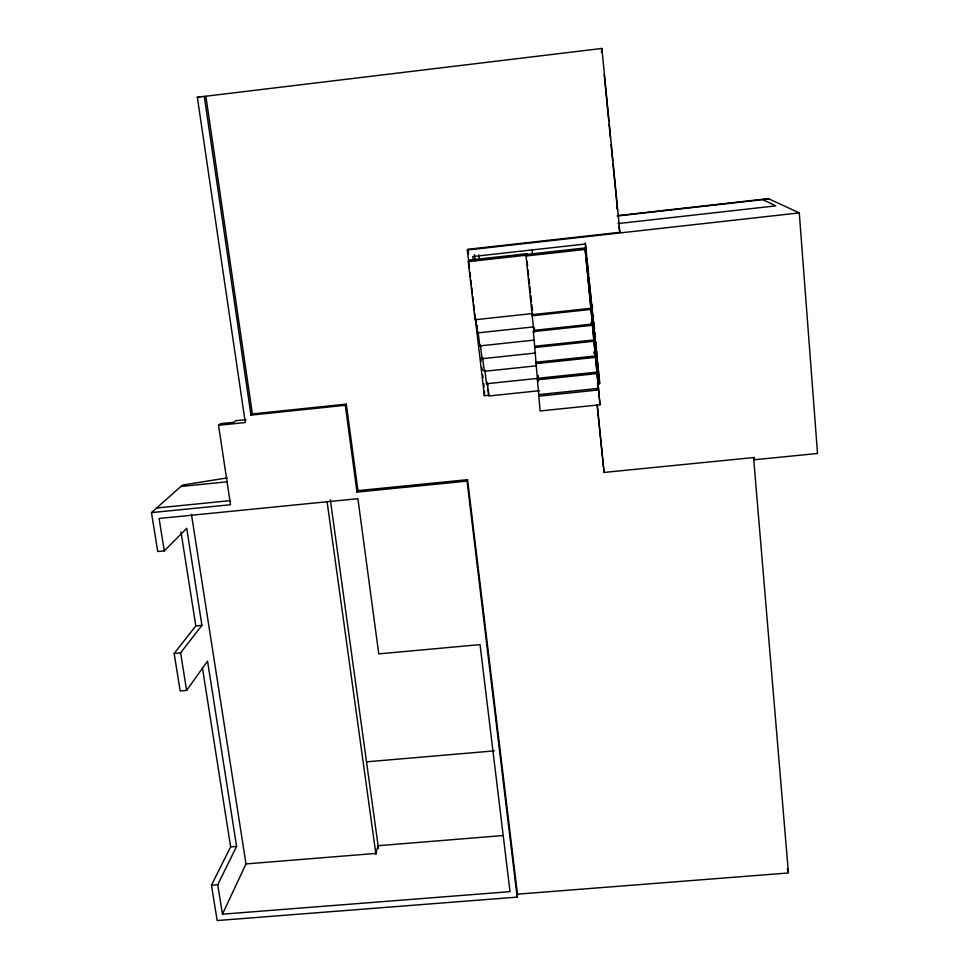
<?xml version="1.0" encoding="UTF-8"?>
<svg xmlns="http://www.w3.org/2000/svg" width="969" height="969" viewBox="0 0 969 969"><rect width="100%" height="100%" fill="white"/><g stroke="black" fill="none" stroke-linecap="round" stroke-linejoin="round"><path stroke-width="1.45" d="M593.9 341.245L592.41 324.07L533.725 330.368L533.374 331.592L540.108 410.953L600.005 404.788L593.9 341.245L534.634 347.544M592.422 322.895L585.01 247.955L526.821 254.423M596.916 370.642L585.01 247.955M202.388 667.641L230.634 846.882L211.46 885.218L217.153 920.55L517.167 897.124L517.458 894.169L467.579 479.667L357.936 490.617L356.992 492.095L467.07 481.108L467.579 479.667M601.47 52.568L601.882 48.45L197.337 97.239L245.278 422.52L218.534 425.306L230.513 504.728L151.479 512.613L157.741 551.531L164.27 550.889L186.726 528.347L201.927 625.344L180.597 652.864L186.617 690.412L180.198 690.994L174.154 653.457L195.811 625.926L201.927 625.344M538.183 375.342L538.34 381.192M534.416 327.958L534.391 332.052M533.725 330.368L526.046 255.998L527.209 253.648L469.699 260.055L468.269 261.666L475.064 319.758L532.841 313.508M488.243 389.223L488.945 395.243L484.355 395.715L484.609 391.234M537.795 378.37L486.474 383.736L487.068 382.295M535.942 365.87L484.258 371.321L484.863 369.928L486.474 383.736M164.27 550.889L159.086 518.476L357.888 498.696L378.758 653.869L480.043 644.627L510.009 891.65L222.458 914.191L245.981 863.924L191.462 514.369M222.458 914.191L217.734 884.721L236.593 846.385L207.536 661.112L186.617 690.412M533.665 340.155L479.728 345.909L480.37 344.649M533.289 326.928L477.414 332.936L478.068 331.725L479.728 345.909M204.289 96.391L250.983 415.12L345.315 405.272L346.321 404.121L357.936 490.617M469.42 268.025L467.312 250.002L468.015 249.275L619.906 232.306L601.882 48.45M151.479 512.613L182.402 485.118L227.121 477.911M250.983 415.12L252.364 413.933L346.321 404.121M218.534 425.306L220.532 423.671L233.82 422.29L235.733 420.691L246.029 419.613M618.222 215.554L768.344 198.645L799.28 212.901L817.521 453.48L754.463 459.742L753.603 457.901L788.439 872.972L517.458 894.169M617.192 216.026L768.962 198.924M617.968 223.585L775.794 205.876L762.809 199.626M467.312 250.002L799.28 212.901M468.269 261.666L526.433 255.198M526.046 255.998L584.901 249.457M532.478 314.622L590.933 308.312M532.126 315.761L590.908 309.414M591.042 322.58L593.973 322.265M591.029 323.67L593.973 323.355L594.53 328.782M533.374 331.592L592.398 325.269M534.985 346.224L593.912 339.962M535.554 353.031L482.005 358.712L480.527 346.054M593.803 352.001L596.759 351.699M593.803 353.261L596.771 352.958M536.245 362.212L595.414 355.974M535.905 363.641L595.414 357.355M537.529 378.334L596.928 372.108L600.005 404.788M537.189 379.848L596.94 373.598M597.292 383.954L599.617 383.712L599.581 381.568L588.898 277.243M539.503 390.701L488.655 395.994L487.225 383.663M538.812 394.577L598.454 388.387M538.485 396.2L598.479 389.974M180.888 486.474L227.255 481.787M156.663 507.998L230.404 500.622M597.134 405.139L604.062 472.436L754.27 457.489L754.463 459.742M174.154 653.457L180.597 652.864M366.524 761.828L494.432 750.866M230.634 846.882L236.593 846.385M502.766 835.569L378.104 845.707L375.802 853.423L245.981 863.924M211.46 885.218L217.734 884.721M197.337 97.239L199.784 97.372M787.312 868.612L788.063 871.519M616.865 207.148L617.435 209.437L612.953 163.749M618.622 226.492L619.906 232.306M180.997 531.945L195.811 625.926M205.912 96.488L252.364 413.933M330.344 499.774L378.479 848.469M327.159 502.112L375.96 854.501M345.315 405.272L356.992 492.095M467.07 481.108L517.167 897.124M474.459 254.665L475.149 260.613M473.151 259.486L472.799 256.543L585.312 244.006L599.617 383.712M487.54 383.215L487.892 386.219M482.635 357.379L484.258 371.321M468.015 249.275L468.536 253.757M476.918 325.487L477.269 328.479M478.843 341.924L479.195 344.916M480.769 358.36L481.108 361.352M481.811 367.324L482.162 370.315M482.683 374.797L483.034 377.789M483.737 383.76L484.088 386.752M475.743 318.619L477.414 332.936M469.953 272.531L470.474 277.037M470.825 280.041L471.358 284.547M471.709 287.551L472.412 293.559M472.763 296.562L473.296 301.08M473.647 304.084L474.35 310.092M474.701 313.096L484.355 395.715M478.783 254.823L479.304 259.292M532.005 249.554L532.502 254.06M527.088 261.182L527.584 265.663M528.081 270.157L528.565 274.639M529.062 279.12L529.558 283.614M529.886 286.594L530.54 292.577M530.867 295.569L531.521 301.553M531.848 304.545L532.502 310.516M592.301 304.702L592.604 307.706M593.21 314.731L593.512 317.747M594.942 332.851L595.366 338.096M595.778 342.178L596.48 348.973M585.385 242.977L586.608 254.895M586.911 257.875L588.595 274.263M597.279 405.078L604.062 472.436M604.196 74.456L608.762 120.955M609.053 123.959L610.373 137.453M611.076 144.587L612.662 160.806M598.164 366.573L598.176 367.917"/></g></svg>
